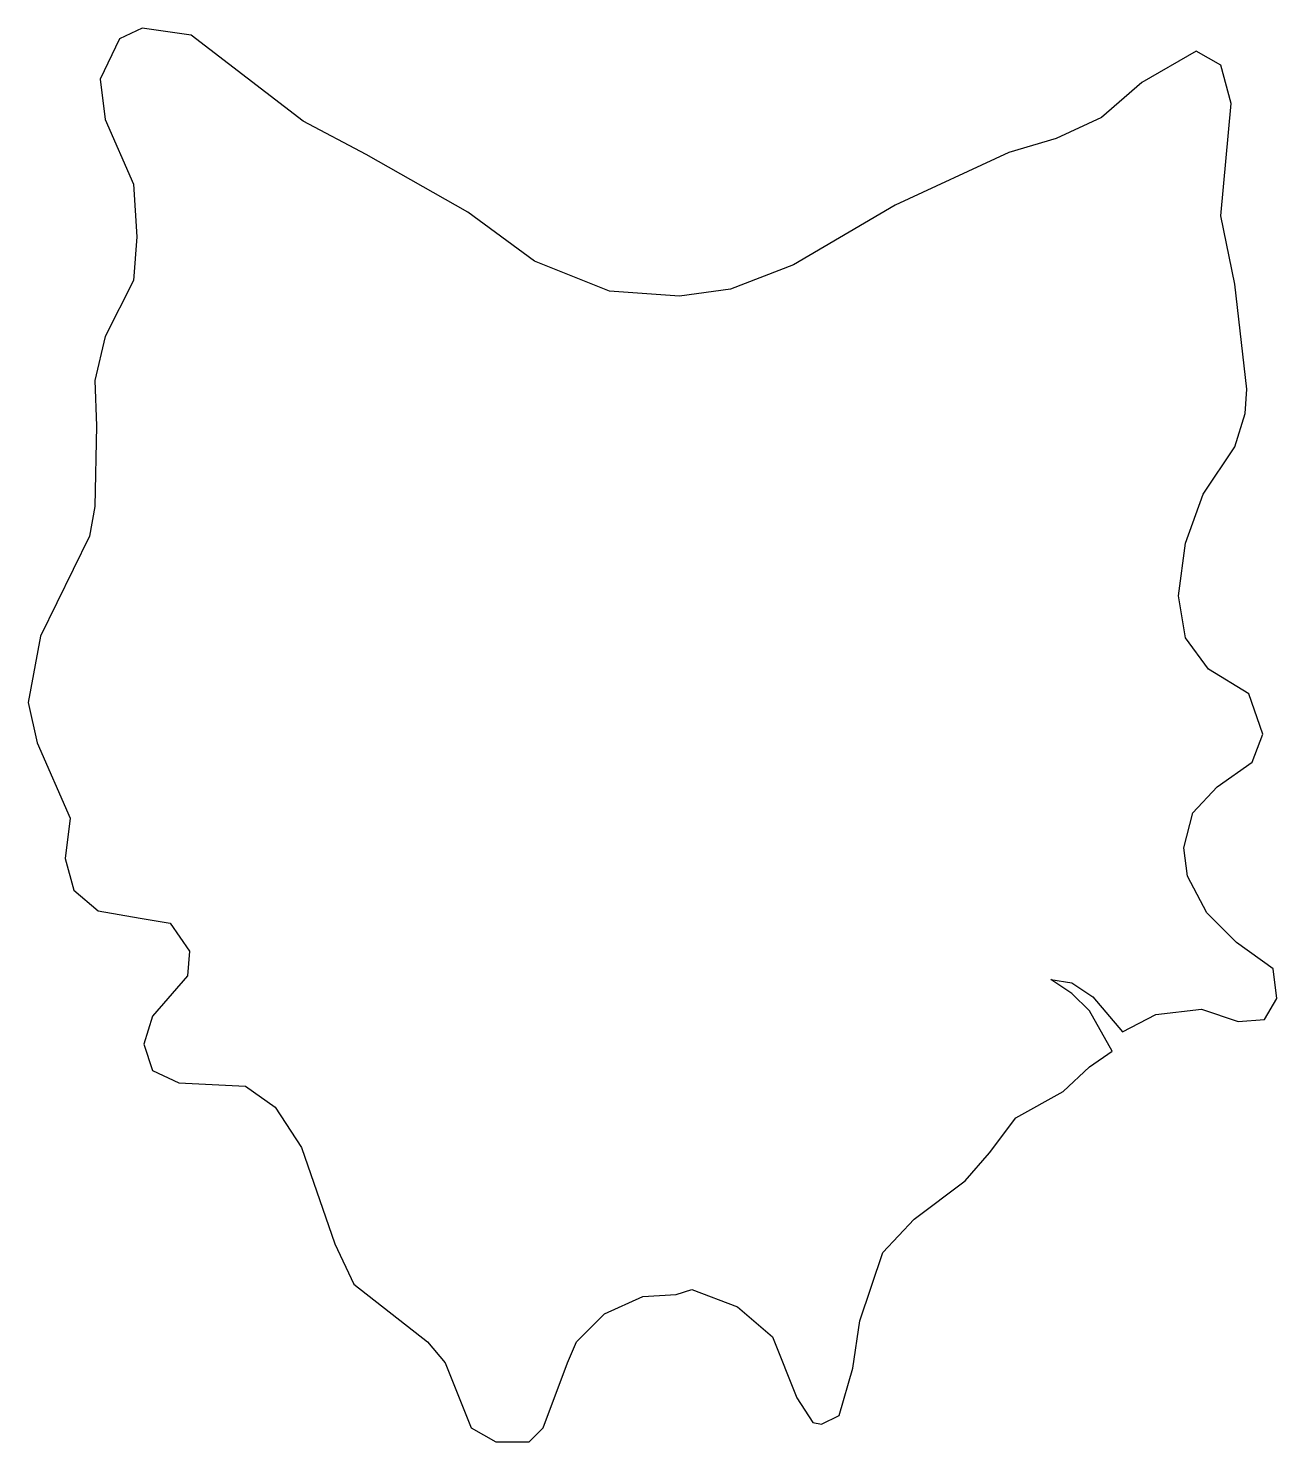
# Model space of a CAD drawing. Extents: x 155 to 1846, y 44 to 1959.
import ezdxf

# ---------------------------------------------------------------- set-up
doc = ezdxf.new("R2010")
doc.units = 0

msp = doc.modelspace()

# ---------------------------------------------------------------- linework, layer by layer
msp.add_polyline3d([(1229.4, 68.1, 0), (1253.2, 80, 0), (1272.1, 144, 0), (1281.6, 208.1, 0), (1312.5, 300.6, 0), (1355.2, 345.7, 0), (1424, 397.9, 0), (1457.2, 435.8, 0), (1492.8, 483.3, 0), (1556.8, 518.9, 0), (1592.4, 552.1, 0), (1623.3, 573.5, 0), (1592.4, 628, 0), (1568.7, 651.7, 0), (1540.2, 670.7, 0), (1568.7, 666, 0), (1597.2, 647, 0), (1637.5, 599.6, 0), (1682.6, 623.3, 0), (1744.3, 630.4, 0), (1794.1, 613.8, 0), (1829.7, 616.2, 0), (1846.3, 644.6, 0), (1841.5, 685, 0), (1791.7, 720.5, 0), (1751.4, 760.9, 0), (1725.3, 810.7, 0), (1720.5, 848.7, 0), (1732.4, 896.1, 0), (1765.6, 931.7, 0), (1813.1, 964.9, 0), (1827.3, 1002.9, 0), (1808.3, 1057.4, 0), (1753.8, 1090.7, 0), (1722.9, 1133.4, 0), (1713.4, 1190.3, 0), (1722.9, 1261.5, 0), (1746.6, 1327.9, 0), (1789.3, 1392, 0), (1803.6, 1437, 0), (1806, 1470.3, 0), (1789.3, 1612.6, 0), (1770.4, 1705.1, 0), (1784.6, 1857, 0), (1770.4, 1909.2, 0), (1737.2, 1928.1, 0), (1663.6, 1885.4, 0), (1609, 1838, 0), (1547.4, 1809.5, 0), (1483.3, 1790.5, 0), (1329.1, 1719.4, 0), (1191.5, 1638.7, 0), (1106.1, 1605.5, 0), (1037.3, 1596, 0), (942.4, 1603.1, 0), (840.4, 1643.4, 0), (750.2, 1709.9, 0), (612.6, 1788.2, 0), (527.2, 1833.2, 0), (375.4, 1949.5, 0), (308.9, 1959, 0), (278.1, 1944.7, 0), (252, 1890.2, 0), (259.1, 1835.6, 0), (297.1, 1747.8, 0), (301.8, 1676.7, 0), (297.1, 1617.3, 0), (259.1, 1541.4, 0), (244.9, 1482.1, 0), (247.2, 1420.4, 0), (244.9, 1311.3, 0), (237.7, 1271, 0), (171.3, 1135.7, 0), (154.7, 1045.6, 0), (166.6, 991, 0), (211.7, 889, 0), (204.5, 834.4, 0), (216.4, 791.7, 0), (249.6, 763.3, 0), (306.5, 753.8, 0), (346.9, 746.6, 0), (373, 708.7, 0), (370.6, 675.5, 0), (323.2, 620.9, 0), (311.3, 582.9, 0), (323.2, 547.4, 0), (358.7, 530.7, 0), (448.9, 526, 0), (489.2, 497.5, 0), (524.8, 443, 0), (569.9, 312.5, 0), (596, 257.9, 0), (695.6, 179.6, 0), (719.4, 151.2, 0), (754.9, 63.4, 0), (788.2, 44.4, 0), (833.2, 44.4, 0), (852.2, 63.4, 0), (885.4, 151.2, 0), (897.3, 179.6, 0), (935.3, 217.6, 0), (987.5, 241.3, 0), (1032.5, 243.7, 0), (1053.9, 250.8, 0), (1115.6, 227.1, 0), (1163, 186.7, 0), (1196.2, 103.7, 0), (1217.6, 70.5, 0), (1229.4, 68.1, 0)])

doc.saveas('drawing.dxf')
